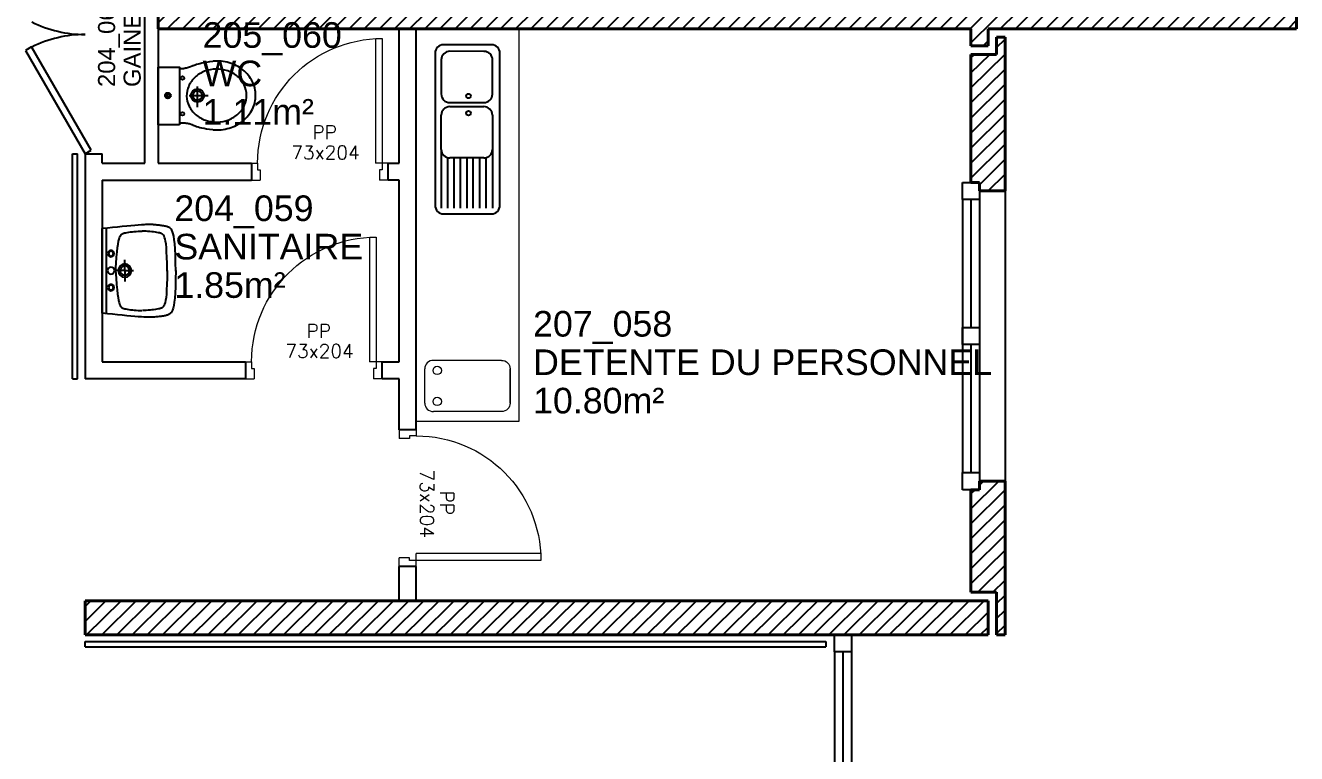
# Model space of a CAD drawing. Header units: metres. Extents: x -8 to 211, y -5 to 120.
# Drawn here: x 203.09 to 210.54, y 55.88 to 60.14 of the extents above; entities that cross this region are included whole.
import ezdxf
from ezdxf.enums import TextEntityAlignment as Align

# ---------------------------------------------------------------- set-up
doc = ezdxf.new("R2010")
doc.units = ezdxf.units.M
doc.header["$LTSCALE"] = 0.8
doc.header["$MEASUREMENT"] = 0
doc.linetypes.add('CONTINU', pattern=[0])
doc.layers.get('0').update_dxf_attribs({"linetype": 'CONTINUOUS'})
for name, color, linetype in [('99 Légende', 7, 'CONTINUOUS'), ('A-EQTE-SANITAIRE', 5, 'CONTINUOUS'), ('A_AGENC', 204, 'CONTINUOUS'), ('A_CHASS', 4, 'CONTINUOUS'), ('A_Etiqu_Gaine', 7, 'CONTINUOUS'), ('A_Etiqu_Gaine_ancien', 7, 'CONTINUOUS'), ('A_Etiqu_Gaine_code', 7, 'CONTINUOUS'), ('A_Etiqu_Local', 7, 'CONTINUOUS'), ('A_HACH_STRUC', 7, 'CONTINUOUS'), ('A_MURS_CLOI', 7, 'CONTINUOUS'), ('EQuipement-main courante', 181, 'CONTINUOUS')]:
    doc.layers.add(name, color=color, linetype=linetype)
for name, color, linetype, lineweight in [('A_MURS_STRU', 7, 'CONTINUOUS', 40), ('A_PORTE', 7, 'CONTINU', 0), ('A_SANI', 5, 'CONTINU', 0)]:
    doc.layers.add(name, color=color, linetype=linetype, lineweight=lineweight)
doc.styles.add('Attribut', font='arial.ttf')
doc.styles.add('ROMANS8', font='romans8', dxfattribs={"height": 10})
pattern_1 = [(44.7696, (195.640987, 56.57422), (-0.0440161, 0.04437154), [])]

# ---------------------------------------------------------------- blocks, each defined once
blk = doc.blocks.new('BROCA1-G437')
at = {"layer": 'A-EQTE-SANITAIRE', "linetype": 'Continuous'}
for p, q in [((60.8512, 14.2319), (60.8512, 13.3409)), ((61.1815, 14.2819), (60.9012, 14.2819)), ((61.138, 14.2427), (60.938, 14.2431)), ((61.2315, 13.3409), (61.2315, 14.2319)), ((60.8879, 14.1932), (60.8875, 13.9931)), ((61.1875, 13.9926), (61.1879, 14.1926)), ((60.9374, 13.943), (61.1374, 13.9427)), ((60.8878, 13.6688), (60.8874, 13.8689)), ((60.9374, 13.919), (61.1374, 13.919)), ((61.1874, 13.869), (61.1877, 13.6689)), ((61.1877, 13.8507), (61.1877, 13.3252)), ((60.8879, 13.6685), (60.8879, 13.3252)), ((60.9254, 13.3252), (60.9254, 13.6202)), ((61.1378, 13.6189), (60.9378, 13.6188)), ((60.963, 13.3252), (60.963, 13.6187)), ((61.0005, 13.3252), (61.0005, 13.6188)), ((61.038, 13.6188), (61.038, 13.3252)), ((61.0755, 13.3252), (61.0755, 13.6189)), ((61.113, 13.3252), (61.113, 13.619)), ((61.1506, 13.3252), (61.1506, 13.6207)), ((60.9012, 13.2909), (61.1815, 13.2909))]:
    blk.add_line(p, q, dxfattribs=at)
for centre in [(61.047, 13.981), (61.047, 13.8808)]:
    blk.add_circle(centre, 0.0132, dxfattribs=at)
for centre, start, end in [((60.9012, 14.2319), 90.00168, 180.00176), ((60.9379, 14.1931), 89.89059, 179.88931), ((61.1379, 14.1927), 359.88132, 89.88258), ((61.1815, 14.2319), 359.99834, 89.99823), ((60.9375, 13.993), 179.885, 269.8847), ((61.1375, 13.9927), 269.89002, 359.89109), ((60.9374, 13.8689), 90.01677, 180.01646), ((61.1374, 13.869), 0.01093, 90.01199), ((60.9377, 13.6688), 180.01382, 270.01254), ((61.1377, 13.6688), 270.01714, 0.0184), ((60.9012, 13.3409), 180.00168, 270.00176), ((61.1815, 13.3409), 269.99767, 359.99775)]:
    blk.add_arc(centre, 0.05, start, end, dxfattribs=at)
blk = doc.blocks.new('A_Etiqu_Local')
at = {"style": 'Attribut', "flags": 1}
for tag, p in [('CODE_HOPITAL', (-0.4463, 1.632)), ('CODE_SITE', (-0.4463, 1.407)), ('CODE_BATIMENT', (-0.4463, 1.182)), ('CODE_SECTEUR', (-0.4463, 0.957)), ('CODE_ETAGE', (-0.4463, 0.732)), ('NOM_NORMALISE', (-0.4463, -0.843)), ('SECTEUR_ACTIVITE', (-0.4463, -1.068)), ('SOUS_SECTEUR_ACTIVITE', (-0.4463, -1.293)), ('VOLUME', (-0.4463, -1.518)), ('SERVICE', (-0.4463, -1.743)), ('CODE_UG', (-0.4463, -1.968)), ('CODE_UA', (-0.4463, -2.193)), ('CODE_POLE', (-0.4463, -2.418)), ('OCCUPANT_EXTERNE', (-0.4463, -2.643)), ('DISPONIBILITE', (-0.4463, -2.868)), ('ACCES_HANDICAPES', (-0.4463, -3.093)), ('NATURE_SOL', (-0.4463, -3.318)), ('RISQUE_LABORATOIRE', (-0.4463, -3.543)), ('AMIANTE', (-0.4463, -3.768))]:
    blk.add_attdef(tag, p, '', height=0.15, dxfattribs=at)
at = {"layer": 'A_Etiqu_Local', "style": 'Attribut'}
for tag, p in [('CODE_PIECE', (-0.4463, 0.282)), ('NOM_USAGE', (-0.4463, 0.057)), ('SURFACE', (-0.4463, -0.168))]:
    blk.add_attdef(tag, p, '', height=0.15, dxfattribs=at)
blk = doc.blocks.new('A_Etiqu_Gaine')
at = {"style": 'Attribut', "flags": 1}
for tag, p in [('CODE_HOPITAL', (-0.4323, 0.8651)), ('CODE_SITE', (-0.4323, 0.7151)), ('CODE_BATIMENT', (-0.4323, 0.5651)), ('CODE_SECTEUR', (-0.4323, 0.4151)), ('CODE_ETAGE', (-0.4323, 0.2651)), ('NOM_NORMALISE', (-0.4323, -0.3349)), ('SECTEUR_ACTIVITE', (-0.4323, -0.4849)), ('SOUS_SECTEUR_ACTIVITE', (-0.4323, -0.6349)), ('SURFACE', (-0.4323, -0.7849)), ('CODE_UG', (-0.4323, -0.9349)), ('CODE_POLE', (-0.4323, -1.0849)), ('AMIANTE', (-0.4323, -1.2349))]:
    blk.add_attdef(tag, p, '', height=0.1, dxfattribs=at)
at = {"layer": 'A_Etiqu_Gaine', "style": 'Attribut'}
blk.add_attdef('NOM_USAGE', (-0.4323, -0.1849), '', height=0.1, dxfattribs=at)
at = {"layer": 'A_Etiqu_Gaine_ancien', "style": 'Attribut'}
blk.add_attdef('CODE_PIECE_ANCIEN', (-0.4323, 0.1151), '', height=0.1, dxfattribs=at)
at = {"layer": 'A_Etiqu_Gaine_code', "style": 'Attribut'}
blk.add_attdef('CODE_PIECE', (-0.4323, -0.0349), '', height=0.1, dxfattribs=at)
blk = doc.blocks.new('BROCA1-G228')
at = {"layer": 'A-EQTE-SANITAIRE', "linetype": 'Continuous'}
for points in [[(35.152222, 17.128738), (35.108263, 17.131705), (35.071031, 17.134634), (35.039914, 17.137544), (35.014302, 17.140455), (34.993583, 17.143386), (34.977148, 17.146356), (34.964384, 17.149384), (34.954681, 17.152488), (34.947428, 17.155689), (34.942015, 17.159006), (34.942015, 17.159006), (34.939814, 17.160717), (34.937891, 17.162489), (34.936214, 17.164348), (34.934752, 17.166321), (34.933476, 17.168435), (34.932355, 17.170717), (34.931358, 17.173193), (34.930455, 17.175891), (34.929616, 17.178837), (34.92881, 17.182058), (34.92881, 17.182058), (34.927219, 17.18937), (34.925665, 17.197724), (34.92417, 17.206957), (34.922762, 17.216903), (34.921464, 17.227398), (34.920302, 17.238277), (34.9193, 17.249375), (34.918485, 17.260529), (34.91788, 17.271572), (34.917511, 17.282341)], [(35.148865, 17.128738), (35.192827, 17.131705), (35.230062, 17.134634), (35.26118, 17.137544), (35.286793, 17.140455), (35.307511, 17.143386), (35.323947, 17.146356), (35.33671, 17.149384), (35.346412, 17.152488), (35.353664, 17.155689), (35.359078, 17.159006), (35.359078, 17.159006), (35.361278, 17.160717), (35.363202, 17.162489), (35.364879, 17.164348), (35.366341, 17.166321), (35.367618, 17.168435), (35.36874, 17.170717), (35.369738, 17.173193), (35.370641, 17.175891), (35.371481, 17.178837), (35.372288, 17.182058), (35.372288, 17.182058), (35.373879, 17.189372), (35.375435, 17.197741), (35.376931, 17.207015), (35.378342, 17.217042), (35.379643, 17.22767), (35.38081, 17.238748), (35.381817, 17.250124), (35.38264, 17.261646), (35.383255, 17.273163), (35.383636, 17.284523)]]:
    blk.add_lwpolyline(points, dxfattribs=at)
blk = doc.blocks.new('BROCA1-G229')
at = {"layer": 'A-EQTE-SANITAIRE', "linetype": 'Continuous'}
for points in [[(35.152222, 17.430771), (35.108263, 17.430378), (35.071031, 17.42951), (35.039914, 17.428205), (35.014302, 17.426499), (34.993583, 17.424432), (34.977148, 17.422041), (34.964384, 17.419364), (34.954681, 17.416439), (34.947428, 17.413304), (34.942015, 17.409998), (34.942015, 17.409998), (34.939814, 17.408286), (34.937891, 17.406515), (34.936214, 17.404656), (34.934752, 17.402683), (34.933476, 17.400569), (34.932355, 17.398288), (34.931358, 17.395811), (34.930455, 17.393114), (34.929616, 17.390168), (34.92881, 17.386947), (34.92881, 17.386947), (34.927219, 17.379635), (34.925665, 17.371281), (34.92417, 17.362048), (34.922762, 17.352101), (34.921464, 17.341605), (34.920302, 17.330725), (34.9193, 17.319626), (34.918485, 17.308472), (34.91788, 17.297428), (34.917511, 17.286659)], [(35.148865, 17.430771), (35.192827, 17.430378), (35.230062, 17.42951), (35.26118, 17.428205), (35.286793, 17.426499), (35.307511, 17.424432), (35.323947, 17.422041), (35.33671, 17.419364), (35.346412, 17.416439), (35.353664, 17.413304), (35.359078, 17.409998), (35.359078, 17.409998), (35.361278, 17.408286), (35.363202, 17.406515), (35.364879, 17.404656), (35.366341, 17.402683), (35.367618, 17.400569), (35.36874, 17.398288), (35.369738, 17.395811), (35.370641, 17.393114), (35.371481, 17.390168), (35.372288, 17.386947), (35.372288, 17.386947), (35.373879, 17.379633), (35.375435, 17.371263), (35.376931, 17.361989), (35.378342, 17.351961), (35.379643, 17.341332), (35.38081, 17.330254), (35.381817, 17.318878), (35.38264, 17.307355), (35.383255, 17.295838), (35.383636, 17.284477)]]:
    blk.add_lwpolyline(points, dxfattribs=at)
blk = doc.blocks.new('BROCA1-G227')
at = {"layer": '99 Légende'}
for name in ['BROCA1-G229', 'BROCA1-G228']:
    blk.add_blockref(name, (0, 0), dxfattribs=at)
blk = doc.blocks.new('BROCA1-G226')
at = {"layer": 'A-EQTE-SANITAIRE', "linetype": 'Continuous'}
for p, q in [((35.151993, 17.183441), (35.151993, 17.234497)), ((35.151993, 17.183441), (35.08876, 17.183441)), ((35.151993, 17.183441), (35.21521, 17.183441)), ((35.151993, 17.183441), (35.151993, 17.132385)), ((34.902359, 17.074799), (35.397675, 17.074799)), ((34.902359, 17.049896), (35.397675, 17.049896))]:
    blk.add_line(p, q, dxfattribs=at)
for points in [[(35.151993, 17.481613), (35.100569, 17.480851), (35.057009, 17.479579), (35.020591, 17.477819), (34.990594, 17.475594), (34.966296, 17.472929), (34.946977, 17.469846), (34.931916, 17.466368), (34.920391, 17.462518), (34.911682, 17.45832), (34.905067, 17.453796), (34.905067, 17.453796), (34.902329, 17.451413), (34.899903, 17.448914), (34.897757, 17.446259), (34.89586, 17.443409), (34.89418, 17.440324), (34.892686, 17.436963), (34.891346, 17.433287), (34.890128, 17.429255), (34.889002, 17.424828), (34.887936, 17.419966), (34.887936, 17.419966), (34.886903, 17.414648), (34.885905, 17.408931), (34.884944, 17.402891), (34.884028, 17.396604), (34.88316, 17.390145), (34.882346, 17.383592), (34.881592, 17.377019), (34.880902, 17.370503), (34.880281, 17.364121), (34.879736, 17.357948), (34.879736, 17.357948), (34.87927, 17.352032), (34.878887, 17.346314), (34.878589, 17.340705), (34.878379, 17.335117), (34.87826, 17.329462), (34.878235, 17.323653), (34.878306, 17.317601), (34.878476, 17.311219), (34.878747, 17.304418), (34.879123, 17.297111), (34.879123, 17.297111), (34.880189, 17.280765), (34.881642, 17.262183), (34.883442, 17.241504), (34.88555, 17.218871), (34.887923, 17.194423), (34.890521, 17.168301), (34.893305, 17.140647), (34.896233, 17.111601), (34.899264, 17.081303), (34.902359, 17.049896)], [(35.148056, 17.481613), (35.199475, 17.480851), (35.243032, 17.479579), (35.279448, 17.477819), (35.309444, 17.475594), (35.33374, 17.472929), (35.353058, 17.469846), (35.36812, 17.466368), (35.379645, 17.462518), (35.388355, 17.45832), (35.394972, 17.453796), (35.394972, 17.453796), (35.397711, 17.451413), (35.400138, 17.448914), (35.402284, 17.446259), (35.404182, 17.443409), (35.405863, 17.440324), (35.407358, 17.436963), (35.408698, 17.433287), (35.409916, 17.429255), (35.411042, 17.424828), (35.412109, 17.419966), (35.412109, 17.419966), (35.413141, 17.414648), (35.414139, 17.408931), (35.415099, 17.402891), (35.416014, 17.396604), (35.416881, 17.390145), (35.417694, 17.383592), (35.418447, 17.377019), (35.419136, 17.370503), (35.419755, 17.364121), (35.4203, 17.357948), (35.4203, 17.357948), (35.420765, 17.352032), (35.421148, 17.346314), (35.421446, 17.340705), (35.421655, 17.335117), (35.421774, 17.329462), (35.421799, 17.323653), (35.421728, 17.317601), (35.421558, 17.311219), (35.421286, 17.304418), (35.42091, 17.297111), (35.42091, 17.297111), (35.419845, 17.280765), (35.418392, 17.262183), (35.416591, 17.241504), (35.414484, 17.218871), (35.412111, 17.194423), (35.409512, 17.168301), (35.406729, 17.140647), (35.403801, 17.111601), (35.400769, 17.081303), (35.397675, 17.049896)]]:
    blk.add_lwpolyline(points, dxfattribs=at)
for centre, radius in [((35.151993, 17.183441), 0.038702), ((35.151993, 17.183441), 0.027388), ((35.05249, 17.101959), 0.018922), ((35.05249, 17.101959), 0.014404), ((35.151993, 17.101959), 0.020417), ((35.25148, 17.101959), 0.018922), ((35.25148, 17.101959), 0.014404)]:
    blk.add_circle(centre, radius, dxfattribs=at)
at = {"layer": 'A-EQTE-SANITAIRE'}
blk.add_blockref('BROCA1-G227', (0, 0), dxfattribs=at)
blk = doc.blocks.new('BROCA1-G137')
at = {"layer": 'A-EQTE-SANITAIRE', "linetype": 'Continuous'}
for p, q in [((26.577427, 5.099339), (26.577427, 4.987034)), ((26.509068, 5.050511), (26.631138, 5.050511))]:
    blk.add_line(p, q, dxfattribs=at)
blk.add_lwpolyline([(26.406528, 5.155491), (26.406528, 5.280003), (26.743443, 5.280003), (26.743443, 5.155491)], close=True, dxfattribs=at)
for points in [[(26.377232, 4.960179), (26.378927, 4.979542), (26.381029, 4.996728), (26.383457, 5.011902), (26.386129, 5.025231), (26.388964, 5.03688), (26.39188, 5.047015), (26.394796, 5.055802), (26.397631, 5.063408), (26.400303, 5.069998), (26.402731, 5.075739), (26.402731, 5.075739), (26.40383, 5.078343), (26.404853, 5.080798), (26.405803, 5.083128), (26.406685, 5.085355), (26.407503, 5.087501), (26.408263, 5.089589), (26.408968, 5.091642), (26.409623, 5.093681), (26.410233, 5.095731), (26.410801, 5.097813), (26.410801, 5.097813), (26.411332, 5.099945), (26.411828, 5.102123), (26.41229, 5.10434), (26.412718, 5.106586), (26.413115, 5.108855), (26.413482, 5.111136), (26.413819, 5.113422), (26.414128, 5.115705), (26.41441, 5.117976), (26.414666, 5.120227), (26.414666, 5.120227), (26.415108, 5.124644), (26.415461, 5.12894), (26.415736, 5.133105), (26.415943, 5.137132), (26.416091, 5.141012), (26.41619, 5.144738), (26.41625, 5.148301), (26.416281, 5.151694), (26.416292, 5.154907), (26.416294, 5.157933)], [(26.777622, 4.960179), (26.774696, 4.979542), (26.771789, 4.996728), (26.768921, 5.011902), (26.766112, 5.025231), (26.763381, 5.03688), (26.760747, 5.047015), (26.758231, 5.055802), (26.755851, 5.063408), (26.753628, 5.069998), (26.751581, 5.075739), (26.751581, 5.075739), (26.750628, 5.078343), (26.749719, 5.080798), (26.748849, 5.083128), (26.748013, 5.085355), (26.747206, 5.087501), (26.746424, 5.089589), (26.745662, 5.091642), (26.744914, 5.093681), (26.744176, 5.095731), (26.743443, 5.097813), (26.743443, 5.097813), (26.742711, 5.099945), (26.741984, 5.102123), (26.741267, 5.10434), (26.740565, 5.106586), (26.739882, 5.108855), (26.739224, 5.111136), (26.738595, 5.113422), (26.738, 5.115705), (26.737444, 5.117976), (26.736932, 5.120227), (26.736932, 5.120227), (26.73605, 5.124642), (26.735344, 5.12892), (26.734793, 5.133039), (26.73438, 5.136976), (26.734084, 5.140707), (26.733885, 5.144211), (26.733765, 5.147464), (26.733703, 5.150444), (26.73368, 5.153127), (26.733677, 5.155491)]]:
    blk.add_lwpolyline(points, dxfattribs=at)
blk.add_lwpolyline([(26.581065, 4.762438, 0.110065), (26.639231, 4.776669, 0.102556), (26.68978, 4.816192, 0.093461), (26.722003, 4.872939, 0.087911), (26.73268, 4.94142, 0.087911), (26.719178, 5.0094, 0.093461), (26.684635, 5.064765, 0.102556), (26.632495, 5.102162, 0.110065), (26.573789, 5.113974, 0.110065), (26.515622, 5.099743, 0.102556), (26.465074, 5.060221, 0.093461), (26.432851, 5.003474, 0.087911), (26.422173, 4.934993, 0.087911), (26.435675, 4.867013, 0.093461), (26.470218, 4.811647, 0.102556), (26.522359, 4.77425, 0.110065)], format="xyb", close=True, dxfattribs=at)
blk.add_lwpolyline([(26.376325, 4.959484, 0.092603), (26.3865, 4.864555, 0.097518), (26.428877, 4.784313, 0.107322), (26.498291, 4.728563, 0.116228), (26.578466, 4.70967, 0.11669), (26.65855, 4.728618, 0.108258), (26.727376, 4.784313, 0.098236), (26.768983, 4.864439, 0.092772), (26.778336, 4.959483, 0.094013)], format="xyb", dxfattribs=at)
for centre, radius in [((26.577427, 5.223851), 0.01664), ((26.577427, 5.223851), 0.016619), ((26.577427, 5.223851), 0.009631), ((26.577427, 5.223851), 0.000007), ((26.470005, 5.138402), 0.010462), ((26.679966, 5.138402), 0.010462), ((26.577427, 5.050511), 0.038283), ((26.577427, 5.050511), 0.027569)]:
    blk.add_circle(centre, radius, dxfattribs=at)
blk = doc.blocks.new('P70-bt10')
for p, q in [((0.035, 0.83), (0.035, 0.1)), ((0.075, 0.8289), (0.075, 0.1)), ((0, 0.1), (0, 0)), ((0, 0.1), (0.035, 0.1)), ((0.035, 0.1), (0.075, 0.1)), ((0.035, 0.1), (0.035, 0.06)), ((0.8, 0.1), (0.765, 0.1)), ((0.765, 0.1), (0.765, 0.06)), ((0.8, 0.1), (0.8, 0)), ((0, 0), (0.05, 0)), ((0.035, 0.06), (0.05, 0.06)), ((0.05, 0.06), (0.05, 0)), ((0.75, 0.06), (0.75, 0)), ((0.765, 0.06), (0.75, 0.06)), ((0.8, 0), (0.75, 0))]:
    blk.add_line(p, q)
blk.add_arc((0.035, 0.1), 0.73, 0, 90)
at = {"style": 'ROMANS8'}
for tag, p in [('DEF', (0.372, 0.2395)), ('DIM', (0.3671, 0.1221))]:
    blk.add_attdef(tag, text='', height=0.08, dxfattribs=at).set_placement(p, align=Align.CENTER)

msp = doc.modelspace()

# ---------------------------------------------------------------- hatches: boundary and pattern name
at = {"layer": 'A_HACH_STRUC'}
h = msp.add_hatch(dxfattribs=at)
h.set_pattern_fill('ANSI31', color=8, scale=0.5, angle=359.76959, style=0)
h.set_pattern_definition(pattern_1)
h.paths.add_polyline_path([(210.5408, 60.3246), (210.5408, 60.8994), (210.4408, 60.8994), (210.4408, 60.9494), (210.3408, 60.9494), (210.3408, 60.3246), (203.8708, 60.3246), (203.8708, 60.1246), (208.6326, 60.1246), (208.6326, 60.0249), (208.7326, 60.0249), (208.7326, 60.1246), (210.5408, 60.1246)])
h.paths.add_polyline_path([(204.0822, 59.9235), (204.9942, 59.9235), (204.9942, 60.2118), (204.0822, 60.2118)], flags=9)
h = msp.add_hatch(dxfattribs=at)
h.set_pattern_fill('ANSI31', color=8, scale=0.5, angle=359.76959, style=0)
h.set_pattern_definition(pattern_1)
h.paths.add_polyline_path([(208.8326, 59.7818), (208.8326, 60.0749), (208.7826, 60.0749), (208.7826, 59.9749), (208.6326, 59.9749), (208.6326, 59.7818), (208.6326, 59.2246), (208.6826, 59.2246), (208.6826, 59.1746), (208.8326, 59.1746)])
h.paths.add_polyline_path([(208.8326, 57.4746), (208.6826, 57.4746), (208.6826, 57.4246), (208.6326, 57.4246), (208.6326, 57.0174), (208.6326, 56.8242), (208.7826, 56.8242), (208.7826, 56.5742), (208.8326, 56.5742), (208.8326, 57.0174)])
h = msp.add_hatch(dxfattribs=at)
h.set_pattern_fill('ANSI31', color=8, scale=0.5, angle=359.76959, style=0)
h.set_pattern_definition(pattern_1)
h.paths.add_polyline_path([(208.7326, 56.7742), (203.4413, 56.7742), (203.4413, 56.5742), (208.7326, 56.5742)])

# ---------------------------------------------------------------- linework, layer by layer
at = {"layer": 'A_AGENC', "color": 8, "linetype": 'Continuous'}
for p, q in [((203.1284, 60.0185), (203.092, 59.9975)), ((203.092, 59.9975), (203.4419, 59.3916)), ((203.4782, 59.4126), (203.1284, 60.0185)), ((203.4419, 59.3916), (203.4782, 59.4126))]:
    msp.add_line(p, q, dxfattribs=at)
for centre, start, end in [((203.4419, 60.7909), 243.43368, 269.99997), ((203.4419, 59.3916), 90, 116.56632)]:
    msp.add_arc(centre, 0.6996, start, end, dxfattribs=at)
at = {"layer": 'A_CHASS', "color": 8}
for p, q in [((208.5826, 59.1246), (208.5826, 59.2246)), ((208.5826, 59.2246), (208.6826, 59.2246)), ((208.6826, 59.2246), (208.6826, 57.4246)), ((208.6826, 59.1746), (208.8326, 59.1746)), ((208.8326, 59.1746), (208.8326, 57.4746)), ((208.5826, 59.1246), (208.5826, 57.5246)), ((208.6826, 59.1246), (208.5826, 59.1246)), ((208.6326, 59.1246), (208.6326, 58.3746)), ((208.5826, 58.2746), (208.5826, 58.3746)), ((208.5826, 58.3746), (208.6826, 58.3746)), ((208.6826, 58.2746), (208.5826, 58.2746)), ((208.6326, 58.2746), (208.6326, 57.5246)), ((208.5826, 57.4246), (208.5826, 57.5246)), ((208.5826, 57.5246), (208.6826, 57.5246)), ((208.8326, 57.4746), (208.6826, 57.4746)), ((208.6826, 57.4246), (208.5826, 57.4246)), ((207.8326, 56.4742), (207.8326, 56.5742)), ((207.8326, 56.5742), (207.9326, 56.5742)), ((207.9326, 56.5742), (207.9326, 54.8242)), ((207.8326, 56.4742), (207.8326, 54.8242)), ((207.9326, 56.4742), (207.8326, 56.4742)), ((207.8826, 56.4742), (207.8826, 54.9242))]:
    msp.add_line(p, q, dxfattribs=at)
at = {"layer": 'A_MURS_CLOI', "color": 8, "linetype": 'Continuous'}
for p, q in [((203.8708, 60.9246), (203.8708, 59.3377)), ((203.7908, 59.3377), (203.7908, 60.8446)), ((205.2825, 59.3378), (205.2825, 60.1246)), ((205.3825, 57.7747), (205.3825, 60.1246)), ((203.4419, 59.3916), (203.4413, 59.1222)), ((203.4419, 59.3916), (203.5413, 59.3916)), ((203.5413, 59.3377), (203.5413, 59.3916)), ((203.5413, 59.3377), (203.7908, 59.3377)), ((203.8708, 59.3377), (204.4175, 59.3378)), ((204.4175, 59.3378), (204.4175, 59.2378)), ((205.2175, 59.2378), (205.2175, 59.3378)), ((205.2175, 59.3378), (205.2825, 59.3378)), ((203.5413, 59.2377), (204.4175, 59.2378)), ((203.5413, 59.2377), (203.5413, 58.1743)), ((205.2825, 59.2378), (205.2175, 59.2378)), ((205.2825, 58.1744), (205.2825, 59.2378)), ((203.4413, 59.1222), (203.4413, 58.0743)), ((203.5413, 58.1743), (204.3825, 58.1743)), ((204.3825, 58.1744), (204.3825, 58.0744)), ((205.1825, 58.0744), (205.1825, 58.1744)), ((205.1825, 58.1744), (205.2825, 58.1744)), ((204.3825, 58.0743), (203.4413, 58.0743)), ((205.2825, 58.0744), (205.1825, 58.0744)), ((205.2825, 57.7747), (205.2825, 58.0744)), ((205.3825, 57.7747), (205.2825, 57.7747)), ((205.2825, 56.7742), (205.2825, 56.9747)), ((205.3825, 56.9747), (205.2825, 56.9747)), ((205.3825, 56.7742), (205.3825, 56.9747))]:
    msp.add_line(p, q, dxfattribs=at)
at = {"layer": 'A_MURS_STRU', "color": 8, "linetype": 'Continuous'}
for p, q in [((210.5408, 60.8994), (210.5408, 60.1246)), ((208.6326, 60.1246), (203.8708, 60.1246)), ((208.6326, 60.0249), (208.6326, 60.1246)), ((208.7326, 60.0249), (208.7326, 60.1246)), ((210.5408, 60.1246), (208.7326, 60.1246)), ((208.7826, 59.9749), (208.7826, 60.0749)), ((208.7826, 60.0749), (208.8326, 60.0749)), ((208.8326, 60.0749), (208.8326, 59.1746)), ((208.7326, 60.0249), (208.6326, 60.0249)), ((208.7826, 59.9749), (208.6326, 59.9749)), ((208.6326, 59.2246), (208.6326, 59.9749)), ((208.8326, 59.1746), (208.6826, 59.1746)), ((208.8326, 57.4746), (208.6826, 57.4746)), ((208.8326, 57.4746), (208.8326, 56.5742)), ((208.6326, 57.4246), (208.6326, 56.8242)), ((203.4413, 56.7742), (208.7326, 56.7742)), ((203.4413, 56.7742), (203.4413, 56.5742)), ((208.7826, 56.8242), (208.6326, 56.8242)), ((208.7326, 56.5742), (208.7326, 56.7742)), ((208.7826, 56.8242), (208.7826, 56.5742)), ((203.4413, 56.5742), (208.7326, 56.5742)), ((208.7826, 56.5742), (208.8326, 56.5742))]:
    msp.add_line(p, q, dxfattribs=at)
at = {"layer": 'A_MURS_STRU', "color": 8}
for p, q in [((203.8708, 60.3246), (203.8708, 60.1246)), ((208.6326, 59.2246), (208.6826, 59.2246)), ((208.6826, 59.2246), (208.6826, 59.1746)), ((208.6826, 57.4746), (208.6826, 57.4246)), ((208.6826, 57.4246), (208.6326, 57.4246))]:
    msp.add_line(p, q, dxfattribs=at)
at = {"layer": 'A_SANI', "color": 8, "linetype": 'Continuous'}
msp.add_lwpolyline([(205.3825, 57.8246), (205.3825, 60.1246), (205.9825, 60.1246), (205.9825, 57.8246)], close=True, dxfattribs=at)
for points in [[(205.8825, 58.1823), (205.4825, 58.1823, 0.414214), (205.4325, 58.1323)], [(205.8825, 58.1823, -0.414214), (205.9325, 58.1323), (205.9325, 57.9323, -0.414214), (205.8825, 57.8823), (205.4825, 57.8823, -0.414214)], [(205.4325, 57.9323, 0.414214), (205.4825, 57.8823)]]:
    msp.add_lwpolyline(points, format="xyb", dxfattribs=at)
for points in [[(205.4325, 57.9323), (205.4325, 58.1326)], [(205.9325, 57.9323), (205.9325, 58.1326)]]:
    msp.add_lwpolyline(points, dxfattribs=at)
for centre in [(205.5052, 58.123), (205.5052, 57.9416)]:
    msp.add_circle(centre, 0.0244, dxfattribs=at)
at = {"layer": 'EQuipement-main courante', "color": 8}
for p, q in [((203.3672, 58.0743), (203.3678, 59.3916)), ((203.3678, 59.3916), (203.3978, 59.3916)), ((203.3972, 58.0743), (203.3978, 59.3916)), ((203.3672, 58.0743), (203.3972, 58.0743)), ((203.4413, 56.5342), (207.7826, 56.5342)), ((203.4413, 56.5042), (203.4413, 56.5342)), ((203.4413, 56.5042), (207.7826, 56.5042)), ((207.7826, 56.5342), (207.7826, 56.5042))]:
    msp.add_line(p, q, dxfattribs=at)

# ---------------------------------------------------------------- block references
at = {"layer": 'A_Etiqu_Gaine', "color": 8, "rotation": 90}
msp.add_blockref('A_Etiqu_Gaine', (203.5825, 60.2159), dxfattribs=at).add_auto_attribs({'CODE_PIECE': '204_060', 'NOM_USAGE': 'GAINE TEC'})
at = {"layer": 'A_Etiqu_Local', "color": 8}
ref = msp.add_blockref('A_Etiqu_Local', (204.5767, 59.7312), dxfattribs=at)
ref.add_attrib('CODE_PIECE', '205_060', (204.1303, 60.0132), dxfattribs={"height": 0.15, "style": 'Attribut'})
ref.add_attrib('NOM_USAGE', 'WC', (204.1303, 59.7882), dxfattribs={"height": 0.15, "style": 'Attribut'})
ref.add_attrib('SURFACE', '1.11m²', (204.1303, 59.5632), dxfattribs={"height": 0.15, "style": 'Attribut'})
ref = msp.add_blockref('A_Etiqu_Local', (204.4111, 58.7164), dxfattribs=at)
ref.add_attrib('CODE_PIECE', '204_059', (203.9648, 58.9984), dxfattribs={"height": 0.15, "style": 'Attribut'})
ref.add_attrib('NOM_USAGE', 'SANITAIRE', (203.9648, 58.7734), dxfattribs={"height": 0.15, "style": 'Attribut'})
ref.add_attrib('SURFACE', '1.85m²', (203.9648, 58.5484), dxfattribs={"height": 0.15, "style": 'Attribut'})
ref = msp.add_blockref('A_Etiqu_Local', (206.5132, 58.0394), dxfattribs=at)
ref.add_attrib('CODE_PIECE', '207_058', (206.0668, 58.3214), dxfattribs={"height": 0.15, "style": 'Attribut'})
ref.add_attrib('NOM_USAGE', 'DETENTE DU PERSONNEL', (206.0668, 58.0964), dxfattribs={"height": 0.15, "style": 'Attribut'})
ref.add_attrib('SURFACE', '10.80m²', (206.0668, 57.8714), dxfattribs={"height": 0.15, "style": 'Attribut'})
at = {"layer": 'A_PORTE', "color": 8}
ref = msp.add_blockref('P70-bt10', (205.2175, 59.2378), dxfattribs=dict(at, xscale=-1))
ref.add_attrib('DEF', 'PP', dxfattribs={"layer": '0', "height": 0.08, "style": 'ROMANS8'}).set_placement((204.8455, 59.4773), align=Align.CENTER)
ref.add_attrib('DIM', '73x204', dxfattribs={"layer": '0', "height": 0.08, "style": 'ROMANS8'}).set_placement((204.8504, 59.3599), align=Align.CENTER)
ref = msp.add_blockref('P70-bt10', (205.1825, 58.0744), dxfattribs=dict(at, xscale=-1))
ref.add_attrib('DEF', 'PP', dxfattribs={"layer": '0', "height": 0.08, "style": 'ROMANS8'}).set_placement((204.8105, 58.3139), align=Align.CENTER)
ref.add_attrib('DIM', '73x204', dxfattribs={"layer": '0', "height": 0.08, "style": 'ROMANS8'}).set_placement((204.8154, 58.1965), align=Align.CENTER)
ref = msp.add_blockref('P70-bt10', (205.2825, 56.9747), dxfattribs=dict(at, xscale=-1, rotation=270))
ref.add_attrib('DEF', 'PP', dxfattribs={"layer": '0', "height": 0.08, "rotation": 270, "style": 'ROMANS8'}).set_placement((205.522, 57.3467), align=Align.CENTER)
ref.add_attrib('DIM', '73x204', dxfattribs={"layer": '0', "height": 0.08, "rotation": 270, "style": 'ROMANS8'}).set_placement((205.4046, 57.3418), align=Align.CENTER)
at = {"layer": 'A_SANI', "color": 8}
msp.add_blockref('BROCA1-G437', (144.6412, 45.7495), dxfattribs=at)
at = {"layer": 'A_SANI', "color": 8, "rotation": 90}
msp.add_blockref('BROCA1-G137', (209.1508, 33.1562), dxfattribs=at)
at = {"layer": 'A_SANI', "color": 8, "xscale": -1, "rotation": 270}
msp.add_blockref('BROCA1-G226', (186.4914, 23.556), dxfattribs=at)

doc.saveas('drawing.dxf')
